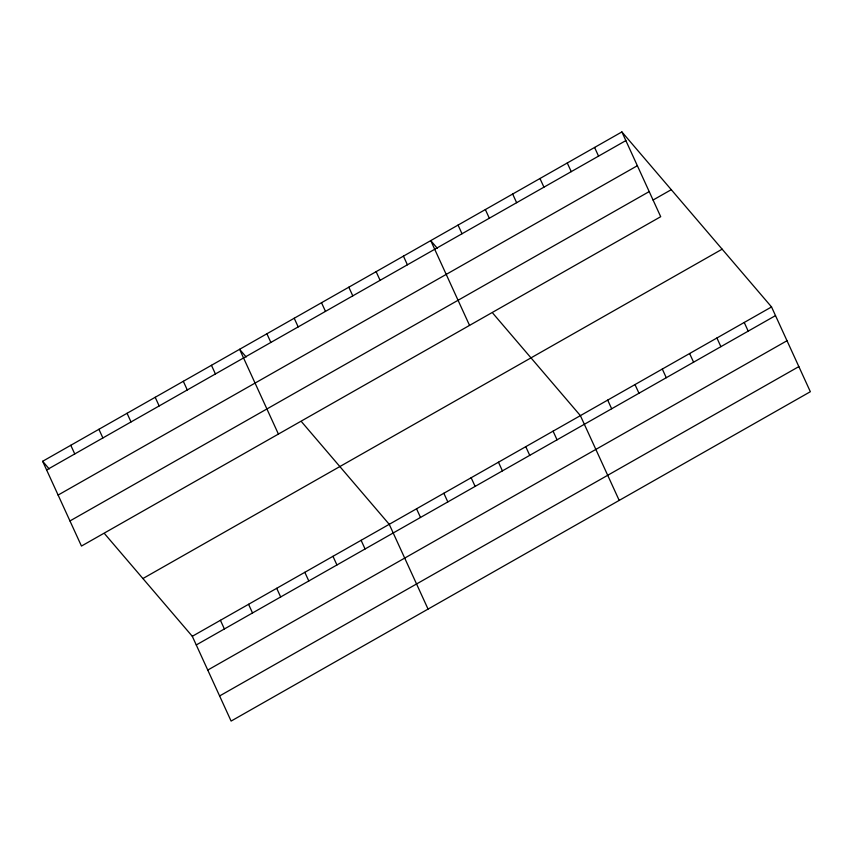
<?xml version="1.0" encoding="UTF-8"?>
<svg xmlns="http://www.w3.org/2000/svg" width="853" height="853" viewBox="0 0 853 853"><rect width="100%" height="100%" fill="white"/><g stroke="black" fill="none" stroke-linecap="round" stroke-linejoin="round"><path stroke-width="1.28" d="M621.89 131.927L660.702 216.705L81.462 546.059L42.65 461.281L621.89 131.927L771.538 306.941L810.35 391.719L231.11 721.073L192.298 636.295L104.748 533.903M46.616 469.939L625.857 140.596M58.121 495.06L637.362 165.717M69.967 520.938L649.208 191.594M653.067 200.028L671.268 189.686M142.909 578.537L722.15 249.183M192.298 636.295L771.538 306.941M196.265 644.953L775.505 315.61M207.759 670.074L786.999 340.731M219.616 695.952L798.845 366.609M437.322 248.308L430.744 240.61L469.555 325.398M492.842 313.243L580.381 415.624L619.203 500.412M246.176 357.002L239.586 349.293L278.409 434.081M301.695 421.926L389.235 524.307L428.057 609.095M42.65 461.281L49.239 468.979M744.232 322.466L748.198 331.135M716.915 337.991L720.892 346.659M689.608 353.526L693.585 362.184M594.584 147.452L598.55 156.12M662.301 369.05L666.278 377.719M567.277 162.976L571.243 171.645M634.995 384.575L638.972 393.244M539.97 178.501L543.937 187.17M607.688 400.1L611.665 408.768M512.664 194.036L516.63 202.694M485.357 209.561L489.323 218.229M553.075 431.149L557.041 439.817M458.05 225.085L462.017 233.754M525.768 446.684L529.734 455.342M498.461 462.209L502.428 470.877M403.437 256.135L407.403 264.803M471.155 477.733L475.121 486.402M376.13 271.67L380.097 280.328M443.848 493.258L447.814 501.927M348.824 287.194L352.79 295.863M416.541 508.783L420.508 517.451M321.517 302.719L325.483 311.388M294.21 318.244L298.177 326.912M266.893 333.768L270.87 342.437M361.107 540.312L365.073 548.98M332.969 556.305L336.935 564.974M211.459 365.297L215.425 373.966M304.83 572.299L308.797 580.968M183.32 381.291L187.287 389.96M276.703 588.303L280.669 596.972M155.193 397.285L159.159 405.953M248.564 604.297L252.531 612.966M127.054 413.289L131.021 421.947M220.426 620.291L224.392 628.96M98.916 429.283L102.882 437.952M70.788 445.277L74.755 453.945"/></g></svg>
